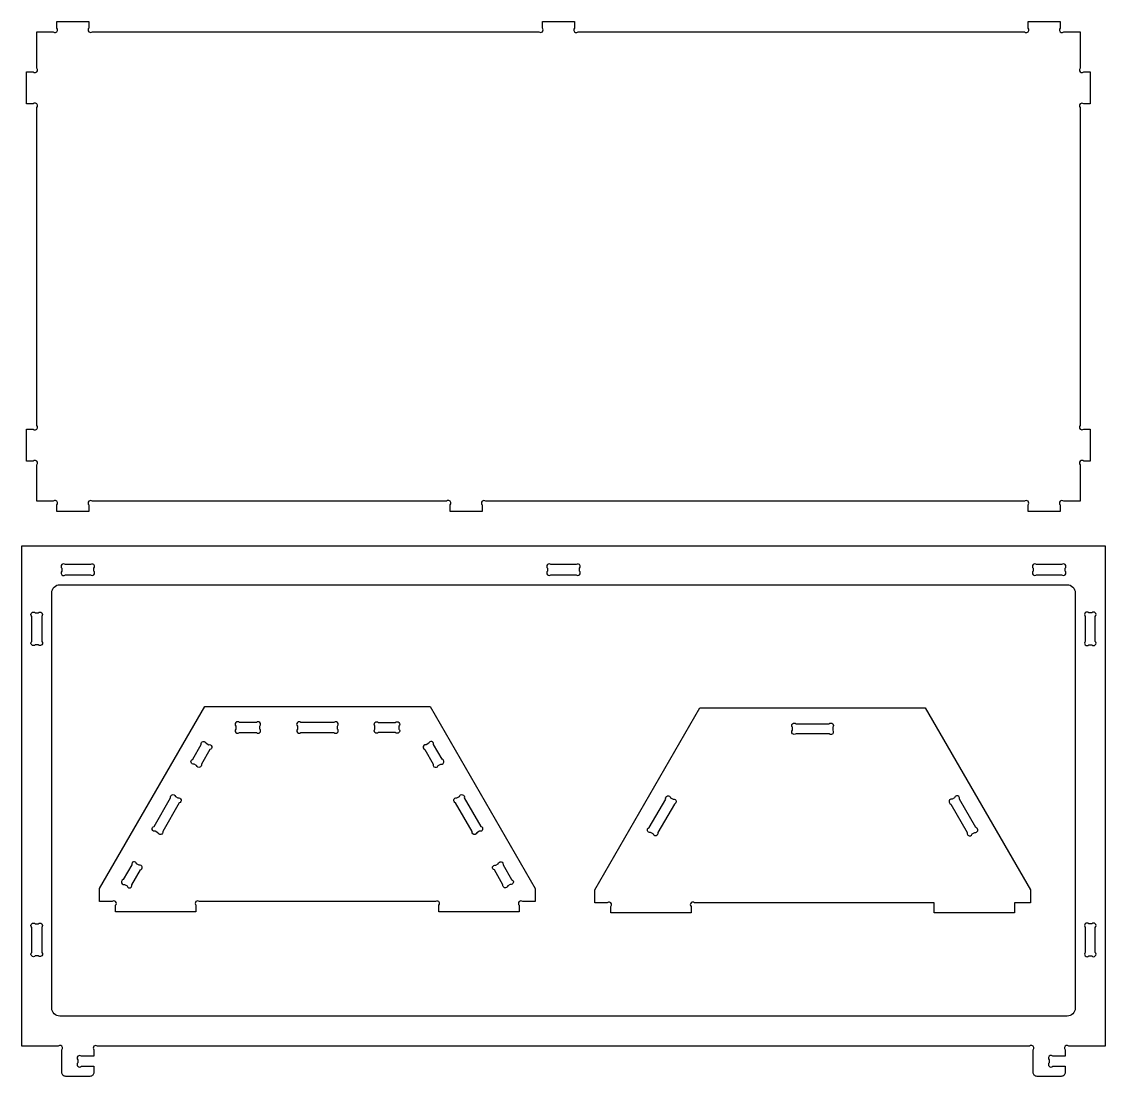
# Model space of a CAD drawing. Extents: x -438 to 582, y -285 to 379.
# Drawn here: x -437.6 to -113.6, y -284.6 to 30.8 of the extents above; entities that cross this region are included whole.
import ezdxf

# ---------------------------------------------------------------- set-up
doc = ezdxf.new("R2010")
doc.units = 0
doc.header["$MEASUREMENT"] = 0
doc.layers.add('LAYER1', color=18, linetype='CONTINUOUS')

msp = doc.modelspace()

# ---------------------------------------------------------------- linework, layer by layer
at = {"layer": 'LAYER1'}
for points in [[(-436.15, -91.06), (-434.21, -91.06, 1), (-433.15, -90), (-433.15, 5.1, 1), (-434.21, 6.16), (-436.15, 6.16), (-436.15, 15.76), (-434.21, 15.76, 1), (-433.15, 16.82), (-433.15, 27.76), (-428.21, 27.76, 1), (-427.15, 28.82), (-427.15, 30.76), (-417.55, 30.76), (-417.55, 28.82, 1), (-416.49, 27.76), (-283.01, 27.76, 1), (-281.95, 28.82), (-281.95, 30.76), (-272.35, 30.76), (-272.35, 28.82, 1), (-271.29, 27.76), (-137.81, 27.76, 1), (-136.75, 28.82), (-136.75, 30.76), (-127.15, 30.76), (-127.15, 28.82, 1), (-126.09, 27.76), (-121.15, 27.76), (-121.15, 16.82, 1), (-120.09, 15.76), (-118.15, 15.76), (-118.15, 6.16), (-120.09, 6.16, 1), (-121.15, 5.1), (-121.15, -90, 1), (-120.09, -91.06), (-118.15, -91.06), (-118.15, -100.66), (-120.09, -100.66, 1), (-121.15, -101.72), (-121.15, -112.66), (-126.09, -112.66, 1), (-127.15, -113.72), (-127.15, -115.66), (-136.75, -115.66), (-136.75, -113.72, 1), (-137.81, -112.66), (-298.89, -112.66, 1), (-299.95, -113.72), (-299.95, -115.66), (-309.55, -115.66), (-309.55, -113.72, 1), (-310.61, -112.66), (-416.49, -112.66, 1), (-417.55, -113.72), (-417.55, -115.66), (-427.15, -115.66), (-427.15, -113.72, 1), (-428.21, -112.66), (-433.15, -112.66), (-433.15, -101.72, 1), (-434.21, -100.66), (-436.15, -100.66)], [(-113.64, -125.93), (-113.64, -275.6), (-124.58, -275.6, 1), (-125.64, -276.66), (-125.64, -278.6), (-129.38, -278.6, 1), (-130.44, -279.66), (-130.44, -280.54, 1), (-129.38, -281.6), (-125.64, -281.6), (-125.64, -283.4, -0.414214), (-126.84, -284.6), (-134.04, -284.6, -0.414214), (-135.24, -283.4), (-135.24, -276.66, 1), (-136.3, -275.6), (-414.98, -275.6, 1), (-416.04, -276.66), (-416.04, -278.6), (-419.78, -278.6, 1), (-420.84, -279.66), (-420.84, -280.54, 1), (-419.78, -281.6), (-416.04, -281.6), (-416.04, -283.4, -0.414214), (-417.24, -284.6), (-424.44, -284.6, -0.414214), (-425.64, -283.4), (-425.64, -276.66, 1), (-426.7, -275.6), (-437.64, -275.6), (-437.64, -125.93)], [(-424.58, -134.6), (-417.1, -134.6, 1), (-416.04, -133.54), (-416.04, -132.66, 1), (-417.1, -131.6), (-424.58, -131.6, 1), (-425.64, -132.66), (-425.64, -133.54, 1)], [(-279.38, -134.6), (-271.9, -134.6, 1), (-270.84, -133.54), (-270.84, -132.66, 1), (-271.9, -131.6), (-279.38, -131.6, 1), (-280.44, -132.66), (-280.44, -133.54, 1)], [(-126.7, -131.6), (-134.18, -131.6, 1), (-135.24, -132.66), (-135.24, -133.54, 1), (-134.18, -134.6), (-126.7, -134.6, 1), (-125.64, -133.54), (-125.64, -132.66, 1)], [(-125.04, -266.6), (-426.24, -266.6, -0.414214), (-428.64, -264.2), (-428.64, -140, -0.414214), (-426.24, -137.6), (-125.04, -137.6, -0.414214), (-122.64, -140), (-122.64, -264.2, -0.414214)], [(-431.64, -147.06), (-431.64, -154.54, -1), (-432.7, -155.6), (-433.58, -155.6, -1), (-434.64, -154.54), (-434.64, -147.06, -1), (-433.58, -146), (-432.7, -146, -1)], [(-119.64, -147.06), (-119.64, -154.54, 1), (-118.58, -155.6), (-117.7, -155.6, 1), (-116.64, -154.54), (-116.64, -147.06, 1), (-117.7, -146), (-118.58, -146, 1)], [(-312.88, -235.37), (-312.88, -233.43, 1), (-313.94, -232.37), (-384.49, -232.37, 1), (-385.55, -233.43), (-385.55, -235.37), (-409.55, -235.37), (-409.55, -233.43, 1), (-410.62, -232.37), (-414.35, -232.37), (-414.35, -228.47), (-382.91, -174.01), (-315.52, -174.01), (-284.08, -228.47), (-284.08, -232.37), (-287.82, -232.37, 1), (-288.88, -233.43), (-288.88, -235.37)], [(-164.82, -235.73), (-164.82, -232.73), (-236.44, -232.73, 1), (-237.5, -233.79), (-237.5, -235.73), (-261.5, -235.73), (-261.5, -233.79, 1), (-262.56, -232.73), (-266.3, -232.73), (-266.3, -228.83), (-234.86, -174.37), (-167.47, -174.37), (-136.02, -228.83), (-136.02, -232.73), (-140.82, -232.73), (-140.82, -235.73)], [(-367.47, -178.81), (-372.55, -178.81, 1), (-373.61, -179.87), (-373.61, -180.75, 1), (-372.55, -181.81), (-367.47, -181.81, 1), (-366.41, -180.75), (-366.41, -179.87, 1)], [(-344.28, -178.81), (-354.16, -178.81, 1), (-355.22, -179.87), (-355.22, -180.75, 1), (-354.16, -181.81), (-344.28, -181.81, 1), (-343.22, -180.75), (-343.22, -179.87, 1)], [(-330.97, -178.81), (-325.89, -178.81, -1), (-324.83, -179.87), (-324.83, -180.75, -1), (-325.89, -181.81), (-330.97, -181.81, -1), (-332.03, -180.75), (-332.03, -179.87, -1)], [(-206.1, -179.17), (-196.22, -179.17, -1), (-195.16, -180.23), (-195.16, -181.11, -1), (-196.22, -182.17), (-206.1, -182.17, -1), (-207.16, -181.11), (-207.16, -180.23, -1)], [(-381.34, -186.88), (-383.88, -191.28, -1), (-385.33, -191.67), (-386.09, -191.23, -1), (-386.48, -189.78), (-383.94, -185.38, -1), (-382.49, -185), (-381.73, -185.44, -1)], [(-317.1, -186.88), (-314.56, -191.28, 1), (-313.11, -191.67), (-312.35, -191.23, 1), (-311.96, -189.78), (-314.5, -185.38, 1), (-315.95, -185), (-316.71, -185.44, 1)], [(-390.53, -202.81), (-395.47, -211.37, -1), (-396.92, -211.75), (-397.68, -211.32, -1), (-398.07, -209.87), (-393.13, -201.31, -1), (-391.68, -200.92), (-390.92, -201.36, -1)], [(-305.3, -201.31), (-300.36, -209.87, -1), (-300.75, -211.32), (-301.51, -211.75, -1), (-302.96, -211.37), (-307.9, -202.81, -1), (-307.51, -201.36), (-306.75, -200.92, -1)], [(-242.48, -203.18), (-247.42, -211.73, -1), (-248.87, -212.12), (-249.63, -211.68, -1), (-250.02, -210.23), (-245.08, -201.68, -1), (-243.63, -201.29), (-242.87, -201.73, -1)], [(-159.84, -203.18), (-154.91, -211.73, 1), (-153.46, -212.12), (-152.7, -211.68, 1), (-152.31, -210.23), (-157.25, -201.68, 1), (-158.7, -201.29), (-159.46, -201.73, 1)], [(-404.73, -221.39), (-407.27, -225.79, 1), (-406.88, -227.24), (-406.12, -227.68, 1), (-404.67, -227.29), (-402.13, -222.89, 1), (-402.52, -221.45), (-403.28, -221.01, 1)], [(-293.71, -221.39), (-291.17, -225.79, -1), (-291.56, -227.24), (-292.32, -227.68, -1), (-293.77, -227.29), (-296.31, -222.89, -1), (-295.92, -221.45), (-295.16, -221.01, -1)], [(-431.64, -240.06), (-431.64, -247.54, -1), (-432.7, -248.6), (-433.58, -248.6, -1), (-434.64, -247.54), (-434.64, -240.06, -1), (-433.58, -239), (-432.7, -239, -1)], [(-119.64, -240.06), (-119.64, -247.54, 1), (-118.58, -248.6), (-117.7, -248.6, 1), (-116.64, -247.54), (-116.64, -240.06, 1), (-117.7, -239), (-118.58, -239, 1)]]:
    msp.add_lwpolyline(points, format="xyb", close=True, dxfattribs=at)

doc.saveas('drawing.dxf')
